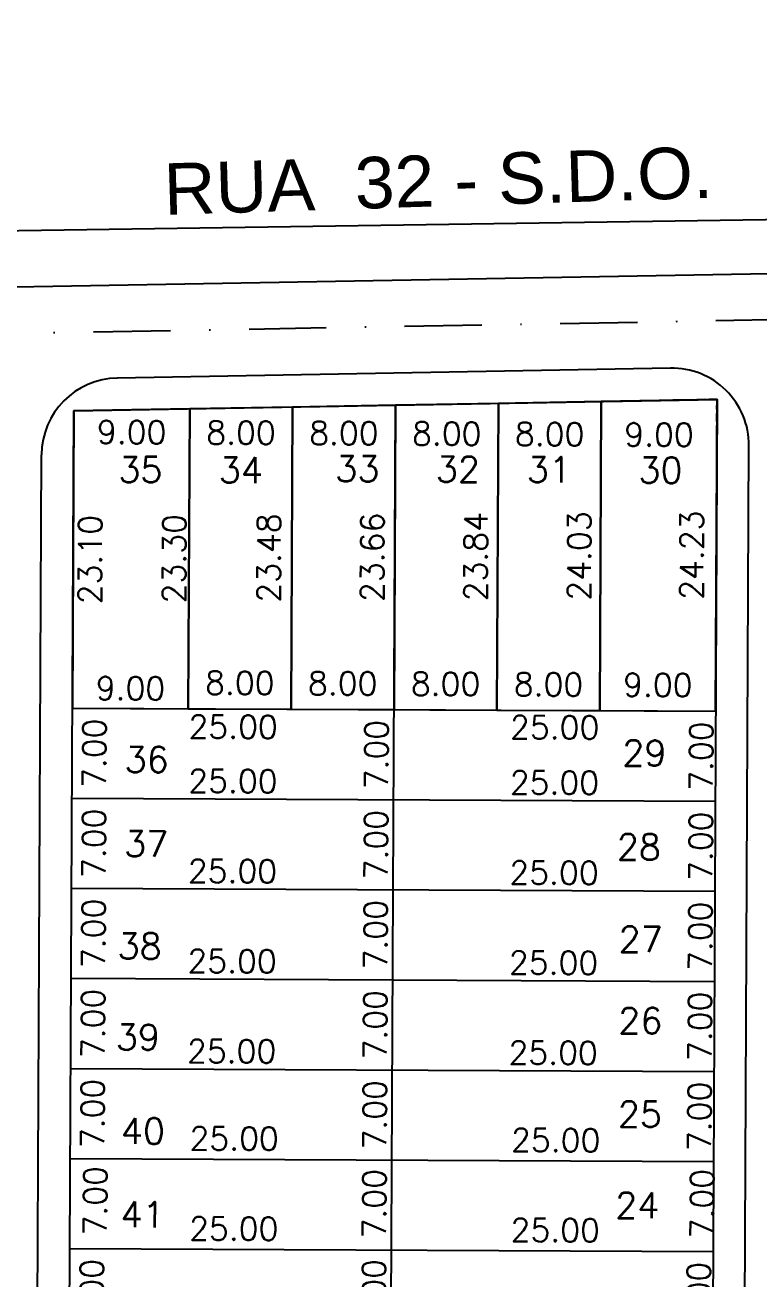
# Model space of a CAD drawing. Header units: millimetres. Extents: x -4430026 to 4783824, y 584 to 9593110.
# Drawn here: x 1940 to 1997, y 1873.1 to 1970.5 of the extents above; entities that cross this region are included whole.
import ezdxf
from ezdxf.enums import TextEntityAlignment as Align

# ---------------------------------------------------------------- set-up
doc = ezdxf.new("R2010")
doc.units = ezdxf.units.MM
for name, pattern in [('DASHDOT', [1, 0.5, -0.25, 0, -0.25]), ('HIDDEN', [0.375, 0.25, -0.125]), ('HIDDEN2', [0.1875, 0.125, -0.0625])]:
    doc.linetypes.add(name, pattern=pattern)
for name, color, linetype in [('BOUNDARY LOTES', 2, 'Continuous'), ('Calçada', 1, 'Continuous'), ('CANTOS', 9, 'HIDDEN'), ('Cota', 8, 'Continuous'), ('COTAS', 8, 'Continuous'), ('Lotes', 2, 'Continuous'), ('Nomes de Ruas', 3, 'Continuous'), ('Numero de lotes', 5, 'Continuous'), ('POLIGONAL', 5, 'Continuous'), ('Projeção', 8, 'HIDDEN2'), ('QUADRA', 4, 'Continuous')]:
    doc.layers.add(name, color=color, linetype=linetype)
doc.styles.add('arcad1', font='romans.shx')
doc.styles.add('ARIAL', font='arial.ttf', dxfattribs={"height": 0.25})
doc.styles.add('ROMANS', font='romans.shx')
doc.dimstyles.get("Standard").update_dxf_attribs({"dimtxt": 0.18, "dimasz": 0.18, "dimexe": 0.18, "dimexo": 0.0625, "dimgap": 0.09, "dimtad": 0, "dimtih": 1, "dimtoh": 1, "dimdec": 4, "dimzin": 0, "dimdsep": 46, "dimtxsty": 'Standard', "dimcen": 0.09, "dimadec": 0, "dimazin": 0, "dimtfac": 1, "dimtdec": 4, "dimtofl": 0, "dimtmove": 0, "dimatfit": 3, "dimfxl": 1, "dimtolj": 1, "dimtzin": 0, "dimarcsym": 0})

# ---------------------------------------------------------------- blocks, each defined once
blk = doc.blocks.new('*D10915')
at = {"layer": 'DEFPOINTS', "color": 0}
for p in [(1943.771, 1937.09), (1952.771, 1937.047), (1952.762, 1935.243)]:
    blk.add_point(p, dxfattribs=at)
at = {"layer": 'Cota', "color": 41, "insert": (1948.279, 1938.864), "char_height": 1.8, "attachment_point": 5, "rotation": 359.72858, "style": 'ROMANS'}
blk.add_mtext('\\A1;9.00', dxfattribs=at)
blk = doc.blocks.new('*D10916')
at = {"layer": 'DEFPOINTS', "color": 0}
for p in [(1952.771, 1937.047), (1960.762, 1935.205), (1960.762, 1935.205)]:
    blk.add_point(p, dxfattribs=at)
at = {"layer": 'Cota', "color": 41, "insert": (1956.779, 1938.824), "char_height": 1.8, "attachment_point": 5, "rotation": 359.72858, "style": 'ROMANS'}
blk.add_mtext('\\A1;8.00', dxfattribs=at)
blk = doc.blocks.new('*D10917')
at = {"layer": 'DEFPOINTS', "color": 0}
for p in [(1960.762, 1935.205), (1968.762, 1935.167), (1968.762, 1935.167)]:
    blk.add_point(p, dxfattribs=at)
at = {"layer": 'Cota', "color": 41, "insert": (1964.779, 1938.786), "char_height": 1.8, "attachment_point": 5, "rotation": 359.72858, "style": 'ROMANS'}
blk.add_mtext('\\A1;8.00', dxfattribs=at)
blk = doc.blocks.new('*D10918')
at = {"layer": 'DEFPOINTS', "color": 0}
for p in [(1968.762, 1935.167), (1976.762, 1935.129), (1976.762, 1935.129)]:
    blk.add_point(p, dxfattribs=at)
at = {"layer": 'Cota', "color": 41, "insert": (1972.779, 1938.748), "char_height": 1.8, "attachment_point": 5, "rotation": 359.72858, "style": 'ROMANS'}
blk.add_mtext('\\A1;8.00', dxfattribs=at)
blk = doc.blocks.new('*D10919')
at = {"layer": 'DEFPOINTS', "color": 0}
for p in [(1976.762, 1935.129), (1984.762, 1935.091), (1984.762, 1935.091)]:
    blk.add_point(p, dxfattribs=at)
at = {"layer": 'Cota', "color": 41, "insert": (1980.779, 1938.71), "char_height": 1.8, "attachment_point": 5, "rotation": 359.72858, "style": 'ROMANS'}
blk.add_mtext('\\A1;8.00', dxfattribs=at)
blk = doc.blocks.new('*D10920')
at = {"layer": 'DEFPOINTS', "color": 0}
for p in [(1984.762, 1935.091), (1993.762, 1935.049), (1993.762, 1935.049)]:
    blk.add_point(p, dxfattribs=at)
at = {"layer": 'Cota', "color": 41, "insert": (1989.279, 1938.67), "char_height": 1.8, "attachment_point": 5, "rotation": 359.72858, "style": 'ROMANS'}
blk.add_mtext('\\A1;9.00', dxfattribs=at)
blk = doc.blocks.new('*D10921')
at = {"layer": 'DEFPOINTS', "color": 0}
for p in [(1952.668, 1915.336), (1943.651, 1911.832), (1952.651, 1911.789)]:
    blk.add_point(p, dxfattribs=at)
at = {"layer": 'Cota', "color": 41, "insert": (1948.185, 1918.957), "char_height": 1.8, "attachment_point": 5, "rotation": 359.72858, "style": 'ROMANS'}
blk.add_mtext('\\A1;9.00', dxfattribs=at)
blk = doc.blocks.new('*D10922')
at = {"layer": 'DEFPOINTS', "color": 0}
for p in [(1960.67, 1915.755), (1952.656, 1912.743), (1960.656, 1912.705)]:
    blk.add_point(p, dxfattribs=at)
at = {"layer": 'Cota', "color": 41, "insert": (1956.687, 1919.374), "char_height": 1.8, "attachment_point": 5, "rotation": 359.72858, "style": 'ROMANS'}
blk.add_mtext('\\A1;8.00', dxfattribs=at)
blk = doc.blocks.new('*D10923')
at = {"layer": 'DEFPOINTS', "color": 0}
for p in [(1960.68, 1917.801), (1968.68, 1917.763), (1968.67, 1915.717)]:
    blk.add_point(p, dxfattribs=at)
at = {"layer": 'Cota', "color": 41, "insert": (1964.687, 1919.336), "char_height": 1.8, "attachment_point": 5, "rotation": 359.72858, "style": 'ROMANS'}
blk.add_mtext('\\A1;8.00', dxfattribs=at)
blk = doc.blocks.new('*D10924')
at = {"layer": 'DEFPOINTS', "color": 0}
for p in [(1968.68, 1917.763), (1976.68, 1917.725), (1976.67, 1915.679)]:
    blk.add_point(p, dxfattribs=at)
at = {"layer": 'Cota', "color": 41, "insert": (1972.687, 1919.298), "char_height": 1.8, "attachment_point": 5, "rotation": 359.72858, "style": 'ROMANS'}
blk.add_mtext('\\A1;8.00', dxfattribs=at)
blk = doc.blocks.new('*D10925')
at = {"layer": 'DEFPOINTS', "color": 0}
for p in [(1976.68, 1917.725), (1984.68, 1917.687), (1984.67, 1915.641)]:
    blk.add_point(p, dxfattribs=at)
at = {"layer": 'Cota', "color": 41, "insert": (1980.687, 1919.26), "char_height": 1.8, "attachment_point": 5, "rotation": 359.72858, "style": 'ROMANS'}
blk.add_mtext('\\A1;8.00', dxfattribs=at)
blk = doc.blocks.new('*D10926')
at = {"layer": 'DEFPOINTS', "color": 0}
for p in [(1984.68, 1917.687), (1993.679, 1917.644), (1993.67, 1915.598)]:
    blk.add_point(p, dxfattribs=at)
at = {"layer": 'Cota', "color": 41, "insert": (1989.187, 1919.22), "char_height": 1.8, "attachment_point": 5, "rotation": 359.72858, "style": 'ROMANS'}
blk.add_mtext('\\A1;9.00', dxfattribs=at)
blk = doc.blocks.new('*D10927')
at = {"layer": 'DEFPOINTS', "color": 0}
for p in [(1992.974, 1941.412), (1992.859, 1917.182), (1995.359, 1917.171)]:
    blk.add_point(p, dxfattribs=at)
at = {"layer": 'Cota', "color": 41, "insert": (1991.817, 1929.303), "char_height": 1.8, "attachment_point": 5, "rotation": 89.72858, "style": 'ROMANS'}
blk.add_mtext('\\A1;24.23', dxfattribs=at)
blk = doc.blocks.new('*D10928')
at = {"layer": 'DEFPOINTS', "color": 0}
for p in [(1943.678, 1917.415), (1943.645, 1910.416), (1948.957, 1910.39)]:
    blk.add_point(p, dxfattribs=at)
at = {"layer": 'Cota', "color": 41, "insert": (1945.374, 1913.907), "char_height": 1.8, "attachment_point": 5, "rotation": 89.72858, "style": 'ROMANS'}
blk.add_mtext('\\A1;7.00', dxfattribs=at)
blk = doc.blocks.new('*D10929')
at = {"layer": 'DEFPOINTS', "color": 0}
for p in [(1943.678, 1917.415), (1968.677, 1917.297), (1968.654, 1912.305)]:
    blk.add_point(p, dxfattribs=at)
at = {"layer": 'Cota', "color": 41, "insert": (1956.171, 1915.964), "char_height": 1.8, "attachment_point": 5, "rotation": 359.72858, "style": 'ROMANS'}
blk.add_mtext('\\A1;25.00', dxfattribs=at)
blk = doc.blocks.new('*D10930')
at = {"layer": 'DEFPOINTS', "color": 0}
for p in [(1968.677, 1917.297), (1993.677, 1917.179), (1993.654, 1912.266)]:
    blk.add_point(p, dxfattribs=at)
at = {"layer": 'Cota', "color": 41, "insert": (1981.171, 1915.925), "char_height": 1.8, "attachment_point": 5, "rotation": 359.72858, "style": 'ROMANS'}
blk.add_mtext('\\A1;25.00', dxfattribs=at)
blk = doc.blocks.new('*D10950')
at = {"layer": 'DEFPOINTS', "color": 0}
for p in [(1968.644, 1910.297), (1968.611, 1903.297), (1970.859, 1903.287)]:
    blk.add_point(p, dxfattribs=at)
at = {"layer": 'Cota', "color": 41, "insert": (1967.276, 1906.804), "char_height": 1.8, "attachment_point": 5, "rotation": 89.72858, "style": 'ROMANS'}
blk.add_mtext('\\A1;7.00', dxfattribs=at)
blk = doc.blocks.new('*D10951')
at = {"layer": 'DEFPOINTS', "color": 0}
for p in [(1993.677, 1917.179), (1993.644, 1910.179), (1996.144, 1910.167)]:
    blk.add_point(p, dxfattribs=at)
at = {"layer": 'Cota', "color": 41, "insert": (1992.561, 1913.684), "char_height": 1.8, "attachment_point": 5, "rotation": 89.72858, "style": 'ROMANS'}
blk.add_mtext('\\A1;7.00', dxfattribs=at)
blk = doc.blocks.new('*D10952')
at = {"layer": 'DEFPOINTS', "color": 0}
for p in [(1943.611, 1903.416), (1968.611, 1903.297), (1968.601, 1901.086)]:
    blk.add_point(p, dxfattribs=at)
at = {"layer": 'Cota', "color": 41, "insert": (1956.118, 1904.745), "char_height": 1.8, "attachment_point": 5, "rotation": 359.72858, "style": 'ROMANS'}
blk.add_mtext('\\A1;25.00', dxfattribs=at)
blk = doc.blocks.new('*D10953')
at = {"layer": 'DEFPOINTS', "color": 0}
for p in [(1968.611, 1903.297), (1993.611, 1903.179), (1993.6, 1900.967)]:
    blk.add_point(p, dxfattribs=at)
at = {"layer": 'Cota', "color": 41, "insert": (1981.118, 1904.626), "char_height": 1.8, "attachment_point": 5, "rotation": 359.72858, "style": 'ROMANS'}
blk.add_mtext('\\A1;25.00', dxfattribs=at)
blk = doc.blocks.new('*D10954')
at = {"layer": 'DEFPOINTS', "color": 0}
for p in [(1943.611, 1903.416), (1943.578, 1896.416), (1948.891, 1896.391)]:
    blk.add_point(p, dxfattribs=at)
at = {"layer": 'Cota', "color": 41, "insert": (1945.308, 1899.908), "char_height": 1.8, "attachment_point": 5, "rotation": 89.72858, "style": 'ROMANS'}
blk.add_mtext('\\A1;7.00', dxfattribs=at)
blk = doc.blocks.new('*D10955')
at = {"layer": 'DEFPOINTS', "color": 0}
for p in [(1993.611, 1903.179), (1993.578, 1896.179), (1996.078, 1896.167)]:
    blk.add_point(p, dxfattribs=at)
at = {"layer": 'Cota', "color": 41, "insert": (1992.494, 1899.684), "char_height": 1.8, "attachment_point": 5, "rotation": 89.72858, "style": 'ROMANS'}
blk.add_mtext('\\A1;7.00', dxfattribs=at)
blk = doc.blocks.new('*D10956')
at = {"layer": 'DEFPOINTS', "color": 0}
for p in [(1943.578, 1896.416), (1968.578, 1896.297), (1968.568, 1894.086)]:
    blk.add_point(p, dxfattribs=at)
at = {"layer": 'Cota', "color": 41, "insert": (1956.085, 1897.745), "char_height": 1.8, "attachment_point": 5, "rotation": 359.72858, "style": 'ROMANS'}
blk.add_mtext('\\A1;25.00', dxfattribs=at)
blk = doc.blocks.new('*D10957')
at = {"layer": 'DEFPOINTS', "color": 0}
for p in [(1968.578, 1896.297), (1993.578, 1896.179), (1993.567, 1893.967)]:
    blk.add_point(p, dxfattribs=at)
at = {"layer": 'Cota', "color": 41, "insert": (1981.084, 1897.626), "char_height": 1.8, "attachment_point": 5, "rotation": 359.72858, "style": 'ROMANS'}
blk.add_mtext('\\A1;25.00', dxfattribs=at)
blk = doc.blocks.new('*D10958')
at = {"layer": 'DEFPOINTS', "color": 0}
for p in [(1943.578, 1896.416), (1943.545, 1889.416), (1948.858, 1889.391)]:
    blk.add_point(p, dxfattribs=at)
at = {"layer": 'Cota', "color": 41, "insert": (1945.275, 1892.908), "char_height": 1.8, "attachment_point": 5, "rotation": 89.72858, "style": 'ROMANS'}
blk.add_mtext('\\A1;7.00', dxfattribs=at)
blk = doc.blocks.new('*D10959')
at = {"layer": 'DEFPOINTS', "color": 0}
for p in [(1993.578, 1896.179), (1993.545, 1889.179), (1996.045, 1889.167)]:
    blk.add_point(p, dxfattribs=at)
at = {"layer": 'Cota', "color": 41, "insert": (1992.461, 1892.684), "char_height": 1.8, "attachment_point": 5, "rotation": 89.72858, "style": 'ROMANS'}
blk.add_mtext('\\A1;7.00', dxfattribs=at)
blk = doc.blocks.new('*D10960')
at = {"layer": 'DEFPOINTS', "color": 0}
for p in [(1943.545, 1889.416), (1968.545, 1889.297), (1968.534, 1887.086)]:
    blk.add_point(p, dxfattribs=at)
at = {"layer": 'Cota', "color": 41, "insert": (1956.052, 1890.745), "char_height": 1.8, "attachment_point": 5, "rotation": 359.72858, "style": 'ROMANS'}
blk.add_mtext('\\A1;25.00', dxfattribs=at)
blk = doc.blocks.new('*D10961')
at = {"layer": 'DEFPOINTS', "color": 0}
for p in [(1968.545, 1889.297), (1993.545, 1889.179), (1993.534, 1886.967)]:
    blk.add_point(p, dxfattribs=at)
at = {"layer": 'Cota', "color": 41, "insert": (1981.051, 1890.627), "char_height": 1.8, "attachment_point": 5, "rotation": 359.72858, "style": 'ROMANS'}
blk.add_mtext('\\A1;25.00', dxfattribs=at)
blk = doc.blocks.new('*D10962')
at = {"layer": 'DEFPOINTS', "color": 0}
for p in [(1943.742, 1882.631), (1968.742, 1882.513), (1968.732, 1880.301)]:
    blk.add_point(p, dxfattribs=at)
at = {"layer": 'Cota', "color": 41, "insert": (1956.249, 1883.96), "char_height": 1.8, "attachment_point": 5, "rotation": 359.72858, "style": 'ROMANS'}
blk.add_mtext('\\A1;25.00', dxfattribs=at)
blk = doc.blocks.new('*D10963')
at = {"layer": 'DEFPOINTS', "color": 0}
for p in [(1968.742, 1882.513), (1993.742, 1882.394), (1993.731, 1880.183)]:
    blk.add_point(p, dxfattribs=at)
at = {"layer": 'Cota', "color": 41, "insert": (1981.249, 1883.842), "char_height": 1.8, "attachment_point": 5, "rotation": 359.72858, "style": 'ROMANS'}
blk.add_mtext('\\A1;25.00', dxfattribs=at)
blk = doc.blocks.new('*D10964')
at = {"layer": 'DEFPOINTS', "color": 0}
for p in [(1943.709, 1875.631), (1968.709, 1875.513), (1968.699, 1873.301)]:
    blk.add_point(p, dxfattribs=at)
at = {"layer": 'Cota', "color": 41, "insert": (1956.216, 1876.96), "char_height": 1.8, "attachment_point": 5, "rotation": 359.72858, "style": 'ROMANS'}
blk.add_mtext('\\A1;25.00', dxfattribs=at)
blk = doc.blocks.new('*D10965')
at = {"layer": 'DEFPOINTS', "color": 0}
for p in [(1968.709, 1875.513), (1993.709, 1875.394), (1993.698, 1873.183)]:
    blk.add_point(p, dxfattribs=at)
at = {"layer": 'Cota', "color": 41, "insert": (1981.215, 1876.842), "char_height": 1.8, "attachment_point": 5, "rotation": 359.72858, "style": 'ROMANS'}
blk.add_mtext('\\A1;25.00', dxfattribs=at)
blk = doc.blocks.new('*D11011')
at = {"layer": 'DEFPOINTS', "color": 0}
for p in [(1968.611, 1903.297), (1968.578, 1896.297), (1970.826, 1896.287)]:
    blk.add_point(p, dxfattribs=at)
at = {"layer": 'Cota', "color": 41, "insert": (1967.243, 1899.804), "char_height": 1.8, "attachment_point": 5, "rotation": 89.72858, "style": 'ROMANS'}
blk.add_mtext('\\A1;7.00', dxfattribs=at)
blk = doc.blocks.new('*D11012')
at = {"layer": 'DEFPOINTS', "color": 0}
for p in [(1968.578, 1896.297), (1968.545, 1889.297), (1970.793, 1889.287)]:
    blk.add_point(p, dxfattribs=at)
at = {"layer": 'Cota', "color": 41, "insert": (1967.21, 1892.804), "char_height": 1.8, "attachment_point": 5, "rotation": 89.72858, "style": 'ROMANS'}
blk.add_mtext('\\A1;7.00', dxfattribs=at)
blk = doc.blocks.new('*D11013')
at = {"layer": 'DEFPOINTS', "color": 0}
for p in [(1968.512, 1882.389), (1968.479, 1875.389), (1970.727, 1875.378)]:
    blk.add_point(p, dxfattribs=at)
at = {"layer": 'Cota', "color": 41, "insert": (1967.144, 1878.895), "char_height": 1.8, "attachment_point": 5, "rotation": 89.72858, "style": 'ROMANS'}
blk.add_mtext('\\A1;7.00', dxfattribs=at)
blk = doc.blocks.new('*D11014')
at = {"layer": 'DEFPOINTS', "color": 0}
for p in [(1968.479, 1875.389), (1968.446, 1868.389), (1970.694, 1868.378)]:
    blk.add_point(p, dxfattribs=at)
at = {"layer": 'Cota', "color": 41, "insert": (1967.111, 1871.895), "char_height": 1.8, "attachment_point": 5, "rotation": 89.72858, "style": 'ROMANS'}
blk.add_mtext('\\A1;7.00', dxfattribs=at)
blk = doc.blocks.new('*D13848')
at = {"layer": 'DEFPOINTS', "color": 0}
for p in [(1943.545, 1889.416), (1943.512, 1882.416), (1948.825, 1882.391)]:
    blk.add_point(p, dxfattribs=at)
at = {"layer": 'Cota', "color": 41, "insert": (1945.241, 1885.908), "char_height": 1.8, "attachment_point": 5, "rotation": 89.72858, "style": 'ROMANS'}
blk.add_mtext('\\A1;7.00', dxfattribs=at)
blk = doc.blocks.new('*D13849')
at = {"layer": 'DEFPOINTS', "color": 0}
for p in [(1993.545, 1889.179), (1993.511, 1882.179), (1996.011, 1882.167)]:
    blk.add_point(p, dxfattribs=at)
at = {"layer": 'Cota', "color": 41, "insert": (1992.428, 1885.684), "char_height": 1.8, "attachment_point": 5, "rotation": 89.72858, "style": 'ROMANS'}
blk.add_mtext('\\A1;7.00', dxfattribs=at)
blk = doc.blocks.new('*D13850')
at = {"layer": 'DEFPOINTS', "color": 0}
for p in [(1993.742, 1882.394), (1993.709, 1875.394), (1996.209, 1875.383)]:
    blk.add_point(p, dxfattribs=at)
at = {"layer": 'Cota', "color": 41, "insert": (1992.625, 1878.9), "char_height": 1.8, "attachment_point": 5, "rotation": 89.72858, "style": 'ROMANS'}
blk.add_mtext('\\A1;7.00', dxfattribs=at)
blk = doc.blocks.new('*D13851')
at = {"layer": 'DEFPOINTS', "color": 0}
for p in [(1943.742, 1882.631), (1943.709, 1875.631), (1949.022, 1875.606)]:
    blk.add_point(p, dxfattribs=at)
at = {"layer": 'Cota', "color": 41, "insert": (1945.439, 1879.123), "char_height": 1.8, "attachment_point": 5, "rotation": 89.72858, "style": 'ROMANS'}
blk.add_mtext('\\A1;7.00', dxfattribs=at)
blk = doc.blocks.new('*D13852')
at = {"layer": 'DEFPOINTS', "color": 0}
for p in [(1943.479, 1875.416), (1943.446, 1868.416), (1948.758, 1868.391)]:
    blk.add_point(p, dxfattribs=at)
at = {"layer": 'Cota', "color": 41, "insert": (1945.175, 1871.908), "char_height": 1.8, "attachment_point": 5, "rotation": 89.72858, "style": 'ROMANS'}
blk.add_mtext('\\A1;7.00', dxfattribs=at)
blk = doc.blocks.new('*D13854')
at = {"layer": 'DEFPOINTS', "color": 0}
for p in [(1993.478, 1875.179), (1993.445, 1868.179), (1995.945, 1868.167)]:
    blk.add_point(p, dxfattribs=at)
at = {"layer": 'Cota', "color": 41, "insert": (1992.362, 1871.684), "char_height": 1.8, "attachment_point": 5, "rotation": 89.72858, "style": 'ROMANS'}
blk.add_mtext('\\A1;7.00', dxfattribs=at)
blk = doc.blocks.new('*D13920')
at = {"layer": 'DEFPOINTS', "color": 0}
for p in [(1968.545, 1889.297), (1968.512, 1882.297), (1970.76, 1882.287)]:
    blk.add_point(p, dxfattribs=at)
at = {"layer": 'Cota', "color": 41, "insert": (1967.177, 1885.804), "char_height": 1.8, "attachment_point": 5, "rotation": 89.72858, "style": 'ROMANS'}
blk.add_mtext('\\A1;7.00', dxfattribs=at)
blk = doc.blocks.new('*D13922')
at = {"layer": 'DEFPOINTS', "color": 0}
for p in [(1943.787, 1940.511), (1948.696, 1940.488), (1943.678, 1917.415)]:
    blk.add_point(p, dxfattribs=at)
at = {"layer": 'COTAS', "color": 41, "insert": (1945.042, 1928.957), "char_height": 1.8, "attachment_point": 5, "rotation": 89.72858, "style": 'ROMANS'}
blk.add_mtext('\\A1;23.10', dxfattribs=at)
blk = doc.blocks.new('*D13923')
at = {"layer": 'DEFPOINTS', "color": 0}
for p in [(1952.788, 1940.673), (1952.678, 1917.373), (1955.129, 1917.361)]:
    blk.add_point(p, dxfattribs=at)
at = {"layer": 'COTAS', "color": 41, "insert": (1951.585, 1929.028), "char_height": 1.8, "attachment_point": 5, "rotation": 89.72858, "style": 'ROMANS'}
blk.add_mtext('\\A1;23.30', dxfattribs=at)
blk = doc.blocks.new('*D13924')
at = {"layer": 'DEFPOINTS', "color": 0}
for p in [(1960.789, 1940.816), (1960.678, 1917.335), (1962.49, 1917.326)]:
    blk.add_point(p, dxfattribs=at)
at = {"layer": 'COTAS', "color": 41, "insert": (1958.945, 1929.084), "char_height": 1.8, "attachment_point": 5, "rotation": 89.72858, "style": 'ROMANS'}
blk.add_mtext('\\A1;23.48', dxfattribs=at)
blk = doc.blocks.new('*D13925')
at = {"layer": 'DEFPOINTS', "color": 0}
for p in [(1968.79, 1940.96), (1968.677, 1917.297), (1970.532, 1917.288)]:
    blk.add_point(p, dxfattribs=at)
at = {"layer": 'COTAS', "color": 41, "insert": (1966.988, 1929.137), "char_height": 1.8, "attachment_point": 5, "rotation": 89.72858, "style": 'ROMANS'}
blk.add_mtext('\\A1;23.66', dxfattribs=at)
blk = doc.blocks.new('*D13926')
at = {"layer": 'DEFPOINTS', "color": 0}
for p in [(1976.79, 1941.103), (1976.677, 1917.259), (1978.574, 1917.25)]:
    blk.add_point(p, dxfattribs=at)
at = {"layer": 'COTAS', "color": 41, "insert": (1975.03, 1929.189), "char_height": 1.8, "attachment_point": 5, "rotation": 89.72858, "style": 'ROMANS'}
blk.add_mtext('\\A1;23.84', dxfattribs=at)
blk = doc.blocks.new('*D13927')
at = {"layer": 'DEFPOINTS', "color": 0}
for p in [(1984.791, 1941.247), (1984.677, 1917.221), (1986.616, 1917.212)]:
    blk.add_point(p, dxfattribs=at)
at = {"layer": 'COTAS', "color": 41, "insert": (1983.073, 1929.242), "char_height": 1.8, "attachment_point": 5, "rotation": 89.72858, "style": 'ROMANS'}
blk.add_mtext('\\A1;24.03', dxfattribs=at)
blk = doc.blocks.new('*D13072')
at = {"layer": 'DEFPOINTS', "color": 0}
for p in [(1943.645, 1910.416), (1943.611, 1903.416), (1948.924, 1903.39)]:
    blk.add_point(p, dxfattribs=at)
at = {"layer": 'Cota', "color": 41, "insert": (1945.341, 1906.907), "char_height": 1.8, "attachment_point": 5, "rotation": 89.72858, "style": 'ROMANS'}
blk.add_mtext('\\A1;7.00', dxfattribs=at)
blk = doc.blocks.new('*D13073')
at = {"layer": 'DEFPOINTS', "color": 0}
for p in [(1993.644, 1910.179), (1993.611, 1903.179), (1996.111, 1903.167)]:
    blk.add_point(p, dxfattribs=at)
at = {"layer": 'Cota', "color": 41, "insert": (1992.527, 1906.684), "char_height": 1.8, "attachment_point": 5, "rotation": 89.72858, "style": 'ROMANS'}
blk.add_mtext('\\A1;7.00', dxfattribs=at)
blk = doc.blocks.new('*D13074')
at = {"layer": 'DEFPOINTS', "color": 0}
for p in [(1943.645, 1910.416), (1968.644, 1910.297), (1968.634, 1908.086)]:
    blk.add_point(p, dxfattribs=at)
at = {"layer": 'Cota', "color": 41, "insert": (1956.151, 1911.745), "char_height": 1.8, "attachment_point": 5, "rotation": 359.72858, "style": 'ROMANS'}
blk.add_mtext('\\A1;25.00', dxfattribs=at)
blk = doc.blocks.new('*D13075')
at = {"layer": 'DEFPOINTS', "color": 0}
for p in [(1968.644, 1910.297), (1993.644, 1910.179), (1993.634, 1907.967)]:
    blk.add_point(p, dxfattribs=at)
at = {"layer": 'Cota', "color": 41, "insert": (1981.151, 1911.626), "char_height": 1.8, "attachment_point": 5, "rotation": 359.72858, "style": 'ROMANS'}
blk.add_mtext('\\A1;25.00', dxfattribs=at)
blk = doc.blocks.new('*D13076')
at = {"layer": 'DEFPOINTS', "color": 0}
for p in [(1968.677, 1917.297), (1968.644, 1910.297), (1970.893, 1910.286)]:
    blk.add_point(p, dxfattribs=at)
at = {"layer": 'Cota', "color": 41, "insert": (1967.309, 1913.803), "char_height": 1.8, "attachment_point": 5, "rotation": 89.72858, "style": 'ROMANS'}
blk.add_mtext('\\A1;7.00', dxfattribs=at)

msp = doc.modelspace()

# ---------------------------------------------------------------- linework, layer by layer
at = {"layer": 'BOUNDARY LOTES', "elevation": 2.439}
for points in [[(1984.677, 1917.221), (1993.677, 1917.179), (1993.792, 1941.408), (1984.791, 1941.247), (1984.677, 1917.221)], [(1952.788, 1940.673), (1943.787, 1940.511), (1943.678, 1917.415), (1952.678, 1917.373), (1952.788, 1940.673)], [(1952.788, 1940.673), (1952.678, 1917.373), (1960.678, 1917.335), (1960.789, 1940.816), (1952.788, 1940.673)], [(1968.79, 1940.96), (1960.789, 1940.816), (1960.678, 1917.335), (1968.677, 1917.297), (1968.79, 1940.96)], [(1976.79, 1941.105), (1968.79, 1940.96), (1968.677, 1917.297), (1976.677, 1917.259), (1976.79, 1941.105)], [(1984.791, 1941.247), (1976.79, 1941.103), (1976.677, 1917.259), (1984.677, 1917.221), (1984.791, 1941.247)]]:
    msp.add_lwpolyline(points, dxfattribs=at)
at = {"layer": 'Calçada'}
for p, q in [((3074.748, 1970.505, 2.439), (1674.495, 1945.381, 2.439)), ((1990.167, 1943.844, 2.439), (1947.163, 1943.072, 2.439)), ((1995.324, 1737.121, 2.439), (1996.275, 1937.816, 2.439)), ((1940.325, 1737.381, 2.439), (1941.271, 1937.102, 2.439))]:
    msp.add_line(p, q, dxfattribs=at)
for centre, start, end in [((1990.275, 1937.845, 2.439), 359.72858, 91.02791), ((1947.271, 1937.073, 2.439), 91.02791, 179.72858)]:
    msp.add_arc(centre, 6, start, end, dxfattribs=at)
at = {"layer": 'CANTOS', "ltscale": 2.5, "elevation": 2.439}
msp.add_lwpolyline([(1993.775, 1937.828), (1993.792, 1941.408), (1990.212, 1941.344)], dxfattribs=at)
at = {"layer": 'Lotes'}
for p, q in [((1952.678, 1917.373, 2.439), (1952.788, 1940.673, 2.439)), ((1960.678, 1917.335, 2.439), (1960.789, 1940.816, 2.439)), ((1967.808, 1733.751, 2.439), (1968.79, 1940.96, 2.439)), ((1976.677, 1917.259, 2.439), (1976.79, 1941.103, 2.439)), ((1984.677, 1917.221, 2.439), (1984.791, 1941.247, 2.439)), ((1943.678, 1917.415, 2.439), (1993.677, 1917.179, 2.439)), ((1943.645, 1910.416, 2.439), (1993.644, 1910.179, 2.439)), ((1943.611, 1903.416, 2.439), (1993.611, 1903.179, 2.439)), ((1943.578, 1896.416, 2.439), (1993.578, 1896.179, 2.439)), ((1943.545, 1889.416, 2.439), (1993.545, 1889.179, 2.439)), ((1943.512, 1882.416, 2.439), (1993.511, 1882.179, 2.439)), ((1943.479, 1875.416, 2.439), (1993.478, 1875.179, 2.439))]:
    msp.add_line(p, q, dxfattribs=at)
at = {"layer": 'POLIGONAL', "linetype": 'ByBlock'}
msp.add_line((2143.464, 1957.557, 2.439), (1830.733, 1952.879, 2.439), dxfattribs=at)
msp.add_line((2143.464, 1957.557, 2.439), (1830.733, 1952.879, 2.439), dxfattribs=at)
at = {"layer": 'Projeção', "linetype": 'DASHDOT', "ltscale": 12}
msp.add_line((3076.423, 1966.934, 2.439), (1675.686, 1941.802, 2.439), dxfattribs=at)
at = {"layer": 'QUADRA', "elevation": 2.439}
msp.add_lwpolyline([(1943.787, 1940.511), (1993.792, 1941.408), (1992.808, 1733.633), (1942.808, 1733.87), (1943.787, 1940.511)], close=True, dxfattribs=at)

# ---------------------------------------------------------------- texts
at = {"layer": 'Nomes de Ruas', "extrusion": (-0.084988, 0.016854, 0.996239), "style": 'ARIAL'}
msp.add_text('RUA  32 - S.D.O.', height=4, rotation=102.96746, dxfattribs=at).set_placement((-2297.873, 1527.58, -130.406))
msp.add_text('RUA  32 - S.D.O.', height=4, rotation=102.96746, dxfattribs=at).set_placement((-2297.873, 1527.58, -130.406))
msp.add_text('RUA  32 - S.D.O.', height=4, rotation=102.96746, dxfattribs=at).set_placement((-2297.873, 1527.58, -130.406))
msp.add_text('RUA  32 - S.D.O.', height=4, rotation=102.96746, dxfattribs=at).set_placement((-2297.873, 1527.58, -130.406))
at = {"layer": 'Numero de lotes', "style": 'arcad1'}
for s, p in [('35', (1948.953, 1935.954, 2.439)), ('34', (1956.773, 1935.917, 2.439)), ('33', (1965.824, 1936.019, 2.439)), ('32', (1973.644, 1935.982, 2.439)), ('31', (1980.724, 1935.949, 2.439)), ('30', (1989.389, 1935.908, 2.439)), ('36', (1949.445, 1913.416, 2.439)), ('29', (1988.144, 1913.928, 2.439)), ('37', (1949.414, 1906.872, 2.439)), ('28', (1987.716, 1906.63, 2.439)), ('27', (1987.861, 1899.454, 2.439)), ('38', (1948.901, 1898.919, 2.439)), ('26', (1987.831, 1893.121, 2.439)), ('39', (1948.766, 1891.84, 2.439)), ('25', (1987.796, 1885.854, 2.439)), ('40', (1949.157, 1884.543, 2.439)), ('41', (1949.127, 1878.06, 2.439)), ('24', (1987.591, 1878.775, 2.439))]:
    msp.add_text(s, height=2, rotation=359.72858, dxfattribs=at).set_placement(p, align=Align.MIDDLE_CENTER)

# ---------------------------------------------------------------- dimensions: what is measured, and where the dimension line sits
at = {"layer": 'Cota'}
for p1, p2, distance, picture, middle in [((1992.974, 1941.412, 2.439), (1992.859, 1917.182, 2.439), 2.5, '*D10927', (1991.817, 1929.303, 2.439)), ((1943.771, 1937.09, 2.439), (1952.771, 1937.047, 2.439), -1.804, '*D10915', (1948.279, 1938.864, 2.439)), ((1943.651, 1911.832, 2.439), (1952.651, 1911.789, 2.439), 3.547, '*D10921', (1948.185, 1918.957, 2.439)), ((1943.678, 1917.415, 2.439), (1943.645, 1910.416, 2.439), 5.313, '*D10928', (1945.374, 1913.907, 2.439)), ((1943.678, 1917.415, 2.439), (1968.677, 1917.297, 2.439), -4.992, '*D10929', (1956.171, 1915.964, 2.439)), ((1968.677, 1917.297, 2.439), (1993.677, 1917.179, 2.439), -4.913, '*D10930', (1981.171, 1915.925, 2.439)), ((1943.645, 1910.416, 2.439), (1968.644, 1910.297, 2.439), -2.212, '*D13074', (1956.151, 1911.745, 2.439)), ((1943.645, 1910.416, 2.439), (1943.611, 1903.416, 2.439), 5.313, '*D13072', (1945.341, 1906.907, 2.439)), ((1943.611, 1903.416, 2.439), (1968.611, 1903.297, 2.439), -2.212, '*D10952', (1956.118, 1904.745, 2.439)), ((1943.611, 1903.416, 2.439), (1943.578, 1896.416, 2.439), 5.313, '*D10954', (1945.308, 1899.908, 2.439)), ((1943.578, 1896.416, 2.439), (1968.578, 1896.297, 2.439), -2.212, '*D10956', (1956.085, 1897.745, 2.439)), ((1943.578, 1896.416, 2.439), (1943.545, 1889.416, 2.439), 5.313, '*D10958', (1945.275, 1892.908, 2.439)), ((1943.545, 1889.416, 2.439), (1968.545, 1889.297, 2.439), -2.212, '*D10960', (1956.052, 1890.745, 2.439)), ((1943.545, 1889.416, 2.439), (1943.512, 1882.416, 2.439), 5.313, '*D13848', (1945.241, 1885.908, 2.439)), ((1943.742, 1882.631, 2.439), (1968.742, 1882.513, 2.439), -2.212, '*D10962', (1956.249, 1883.96, 2.439)), ((1943.742, 1882.631, 2.439), (1943.709, 1875.631, 2.439), 5.313, '*D13851', (1945.439, 1879.123, 2.439)), ((1943.709, 1875.631, 2.439), (1968.709, 1875.513, 2.439), -2.212, '*D10964', (1956.216, 1876.96, 2.439)), ((1943.479, 1875.416, 2.439), (1943.446, 1868.416, 2.439), 5.313, '*D13852', (1945.175, 1871.908, 2.439))]:
    dim = msp.add_aligned_dim(p1=p1, p2=p2, distance=distance, dimstyle='Standard', override={"dimtxt": 1.8, "dimexo": 0.063, "dimgap": 0, "dimtih": 0, "dimtoh": 0, "dimdec": 2, "dimzin": 4, "dimtxsty": 'ROMANS', "dimse1": 1, "dimse2": 1, "dimsd1": 1, "dimsd2": 1, "dimclrt": 41, "dimtfac": 1.2, "dimtdec": 2, "dimtix": 1, "dimtofl": 1, "dimtmove": 2, "dimfxl": 0.18, "dimfxlon": 1, "dimtvp": 2, "dimtzin": 4}, dxfattribs=at)
    dim.commit()
    dim.dimension.update_dxf_attribs({"geometry": picture, "text_midpoint": middle})
for base, p1, p2, angle, picture, middle in [((1960.762, 1935.205, 2.439), (1952.771, 1937.047, 2.439), (1960.762, 1935.205, 2.439), 179.72858, '*D10916', (1956.779, 1938.824, 2.439)), ((1968.762, 1935.167, 2.439), (1960.762, 1935.205, 2.439), (1968.762, 1935.167, 2.439), 179.72858, '*D10917', (1964.779, 1938.786, 2.439)), ((1976.762, 1935.129, 2.439), (1968.762, 1935.167, 2.439), (1976.762, 1935.129, 2.439), 179.72858, '*D10918', (1972.779, 1938.748, 2.439)), ((1984.762, 1935.091, 2.439), (1976.762, 1935.129, 2.439), (1984.762, 1935.091, 2.439), 179.72858, '*D10919', (1980.779, 1938.71, 2.439)), ((1993.762, 1935.049, 2.439), (1984.762, 1935.091, 2.439), (1993.762, 1935.049, 2.439), 179.72858, '*D10920', (1989.279, 1938.67, 2.439)), ((1960.67, 1915.755, 2.439), (1952.656, 1912.743, 2.439), (1960.656, 1912.705, 2.439), 179.72858, '*D10922', (1956.687, 1919.374, 2.439)), ((1968.67, 1915.717, 2.439), (1960.68, 1917.801, 2.439), (1968.68, 1917.763, 2.439), 179.72858, '*D10923', (1964.687, 1919.336, 2.439)), ((1976.67, 1915.679, 2.439), (1968.68, 1917.763, 2.439), (1976.68, 1917.725, 2.439), 179.72858, '*D10924', (1972.687, 1919.298, 2.439)), ((1984.67, 1915.641, 2.439), (1976.68, 1917.725, 2.439), (1984.68, 1917.687, 2.439), 179.72858, '*D10925', (1980.687, 1919.26, 2.439)), ((1993.67, 1915.598, 2.439), (1984.68, 1917.687, 2.439), (1993.679, 1917.644, 2.439), 179.72858, '*D10926', (1989.187, 1919.22, 2.439)), ((1970.893, 1910.286, 2.439), (1968.677, 1917.297, 2.439), (1968.644, 1910.297, 2.439), 89.72858, '*D13076', (1967.309, 1913.803, 2.439)), ((1996.144, 1910.167, 2.439), (1993.677, 1917.179, 2.439), (1993.644, 1910.179, 2.439), 89.72858, '*D10951', (1992.561, 1913.684, 2.439)), ((1993.634, 1907.967, 2.439), (1968.644, 1910.297, 2.439), (1993.644, 1910.179, 2.439), 179.72858, '*D13075', (1981.151, 1911.626, 2.439)), ((1970.859, 1903.287, 2.439), (1968.644, 1910.297, 2.439), (1968.611, 1903.297, 2.439), 89.72858, '*D10950', (1967.276, 1906.804, 2.439)), ((1996.111, 1903.167, 2.439), (1993.644, 1910.179, 2.439), (1993.611, 1903.179, 2.439), 89.72858, '*D13073', (1992.527, 1906.684, 2.439)), ((1993.6, 1900.967, 2.439), (1968.611, 1903.297, 2.439), (1993.611, 1903.179, 2.439), 179.72858, '*D10953', (1981.118, 1904.626, 2.439)), ((1970.826, 1896.287, 2.439), (1968.611, 1903.297, 2.439), (1968.578, 1896.297, 2.439), 89.72858, '*D11011', (1967.243, 1899.804, 2.439)), ((1996.078, 1896.167, 2.439), (1993.611, 1903.179, 2.439), (1993.578, 1896.179, 2.439), 89.72858, '*D10955', (1992.494, 1899.684, 2.439)), ((1993.567, 1893.967, 2.439), (1968.578, 1896.297, 2.439), (1993.578, 1896.179, 2.439), 179.72858, '*D10957', (1981.084, 1897.626, 2.439)), ((1970.793, 1889.287, 2.439), (1968.578, 1896.297, 2.439), (1968.545, 1889.297, 2.439), 89.72858, '*D11012', (1967.21, 1892.804, 2.439)), ((1996.045, 1889.167, 2.439), (1993.578, 1896.179, 2.439), (1993.545, 1889.179, 2.439), 89.72858, '*D10959', (1992.461, 1892.684, 2.439)), ((1993.534, 1886.967, 2.439), (1968.545, 1889.297, 2.439), (1993.545, 1889.179, 2.439), 179.72858, '*D10961', (1981.051, 1890.627, 2.439)), ((1970.76, 1882.287, 2.439), (1968.545, 1889.297, 2.439), (1968.512, 1882.297, 2.439), 89.72858, '*D13920', (1967.177, 1885.804, 2.439)), ((1996.011, 1882.167, 2.439), (1993.545, 1889.179, 2.439), (1993.511, 1882.179, 2.439), 89.72858, '*D13849', (1992.428, 1885.684, 2.439)), ((1993.731, 1880.183, 2.439), (1968.742, 1882.513, 2.439), (1993.742, 1882.394, 2.439), 179.72858, '*D10963', (1981.249, 1883.842, 2.439)), ((1970.727, 1875.378, 2.439), (1968.512, 1882.389, 2.439), (1968.479, 1875.389, 2.439), 89.72858, '*D11013', (1967.144, 1878.895, 2.439)), ((1996.209, 1875.383, 2.439), (1993.742, 1882.394, 2.439), (1993.709, 1875.394, 2.439), 89.72858, '*D13850', (1992.625, 1878.9, 2.439)), ((1993.698, 1873.183, 2.439), (1968.709, 1875.513, 2.439), (1993.709, 1875.394, 2.439), 179.72858, '*D10965', (1981.215, 1876.842, 2.439)), ((1970.694, 1868.378, 2.439), (1968.479, 1875.389, 2.439), (1968.446, 1868.389, 2.439), 89.72858, '*D11014', (1967.111, 1871.895, 2.439)), ((1995.945, 1868.167, 2.439), (1993.478, 1875.179, 2.439), (1993.445, 1868.179, 2.439), 89.72858, '*D13854', (1992.362, 1871.684, 2.439))]:
    dim = msp.add_linear_dim(base=base, p1=p1, p2=p2, angle=angle, dimstyle='Standard', override={"dimtxt": 1.8, "dimexo": 0.063, "dimgap": 0, "dimtih": 0, "dimtoh": 0, "dimdec": 2, "dimzin": 4, "dimtxsty": 'ROMANS', "dimse1": 1, "dimse2": 1, "dimsd1": 1, "dimsd2": 1, "dimclrt": 41, "dimtfac": 1.2, "dimtdec": 2, "dimtix": 1, "dimtofl": 1, "dimtmove": 2, "dimfxl": 0.18, "dimfxlon": 1, "dimtvp": 2, "dimtzin": 4}, dxfattribs=at)
    dim.commit()
    dim.dimension.update_dxf_attribs({"geometry": picture, "text_midpoint": middle})
at = {"layer": 'COTAS'}
for p1, p2, distance, picture, middle in [((1943.678, 1917.415, 2.439), (1943.787, 1940.511, 2.439), -4.909, '*D13922', (1945.042, 1928.957, 2.439)), ((1952.788, 1940.673, 2.439), (1952.678, 1917.373, 2.439), 2.452, '*D13923', (1951.585, 1929.028, 2.439)), ((1960.789, 1940.816, 2.439), (1960.678, 1917.335, 2.439), 1.812, '*D13924', (1958.945, 1929.084, 2.439)), ((1968.79, 1940.96, 2.439), (1968.677, 1917.297, 2.439), 1.854, '*D13925', (1966.988, 1929.137, 2.439)), ((1976.79, 1941.103, 2.439), (1976.677, 1917.259, 2.439), 1.896, '*D13926', (1975.03, 1929.189, 2.439)), ((1984.791, 1941.247, 2.439), (1984.677, 1917.221, 2.439), 1.938, '*D13927', (1983.073, 1929.242, 2.439))]:
    dim = msp.add_aligned_dim(p1=p1, p2=p2, distance=distance, dimstyle='Standard', override={"dimtxt": 1.8, "dimexo": 0.063, "dimgap": 0, "dimtih": 0, "dimtoh": 0, "dimdec": 2, "dimzin": 4, "dimtxsty": 'ROMANS', "dimse1": 1, "dimse2": 1, "dimsd1": 1, "dimsd2": 1, "dimclrt": 41, "dimtfac": 1.2, "dimtdec": 2, "dimtix": 1, "dimtofl": 1, "dimtmove": 2, "dimfxl": 0.18, "dimfxlon": 1, "dimtvp": 2, "dimtzin": 4}, dxfattribs=at)
    dim.commit()
    dim.dimension.update_dxf_attribs({"geometry": picture, "text_midpoint": middle})

doc.saveas('drawing.dxf')
